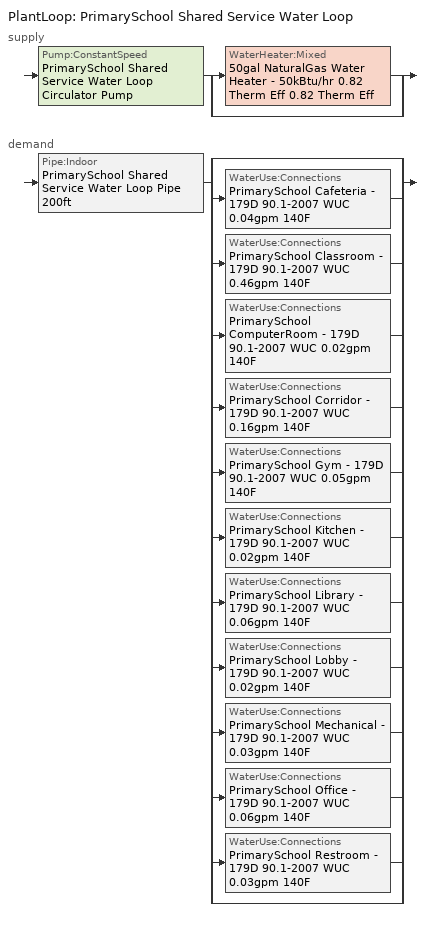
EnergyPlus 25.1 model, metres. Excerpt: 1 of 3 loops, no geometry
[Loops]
PlantLoop 'PrimarySchool Shared Service Water Loop'
 supply: Pump:ConstantSpeed 'PrimarySchool Shared Service Water Loop Circulator Pump' > split
  | WaterHeater:Mixed '50gal NaturalGas Water Heater - 50kBtu/hr 0.82 Therm Eff 0.82 Therm Eff'
  | bypass
 demand: Pipe:Indoor 'PrimarySchool Shared Service Water Loop Pipe 200ft' > split
  | bypass
  | WaterUse:Connections 'PrimarySchool Cafeteria - 179D 90.1-2007 WUC 0.04gpm 140F'
  | WaterUse:Connections 'PrimarySchool Classroom - 179D 90.1-2007 WUC 0.46gpm 140F'
  | WaterUse:Connections 'PrimarySchool ComputerRoom - 179D 90.1-2007 WUC 0.02gpm 140F'
  | WaterUse:Connections 'PrimarySchool Corridor - 179D 90.1-2007 WUC 0.16gpm 140F'
  | WaterUse:Connections 'PrimarySchool Gym - 179D 90.1-2007 WUC 0.05gpm 140F'
  | WaterUse:Connections 'PrimarySchool Kitchen - 179D 90.1-2007 WUC 0.02gpm 140F'
  | WaterUse:Connections 'PrimarySchool Library - 179D 90.1-2007 WUC 0.06gpm 140F'
  | WaterUse:Connections 'PrimarySchool Lobby - 179D 90.1-2007 WUC 0.02gpm 140F'
  | WaterUse:Connections 'PrimarySchool Mechanical - 179D 90.1-2007 WUC 0.03gpm 140F'
  | WaterUse:Connections 'PrimarySchool Office - 179D 90.1-2007 WUC 0.06gpm 140F'
  | WaterUse:Connections 'PrimarySchool Restroom - 179D 90.1-2007 WUC 0.03gpm 140F'
  | bypass
[Construction]
Copper pipe 0.75in type L with 0.5in fiberglass batt: Fiberglass batt 0.5in, Copper pipe 0.75in type L
[Material] Roughness=Smooth; Solar absorptance=0.7; Thermal absorptance=0.9; Visible absorptance=0.7
Name | Conductivity | Density | Specific heat | Thickness
Copper pipe 0.75in type L | 386 | 8906.27 | 385.1856 | 0.001143
Fiberglass batt 0.5in | 0.0663448 | 11.2129 | 837.36 | 0.0127
[Pipe:Indoor]
PrimarySchool Shared Service Water Loop Pipe 200ft: Ambient air velocity schedule=PrimarySchool Shared Service Water Loop Piping Air Velocity - 0.67mph; Ambient temperature schedule=Temporary Pipe Indoor Ambient Temp 86.4F; Construction=Copper pipe 0.75in type L with 0.5in fiberglass batt; Environment type=Schedule; Pipe inside diameter=0.019939; Pipe length=60.96
[PlantEquipmentList]
PrimarySchool Shared Service Water Loop Heating Equipment List: 50gal NaturalGas Water Heater - 50kBtu/hr 0.82 Therm Eff 0.82 Therm Eff, WaterHeater:Mixed
[PlantEquipmentOperation:HeatingLoad]
PrimarySchool Shared Service Water Loop Heating Operation Scheme: Load range 1 lower limit=0; Load range 1 upper limit=1e+09; Range 1 equipment list=PrimarySchool Shared Service Water Loop Heating Equipment List
[PlantEquipmentOperationSchemes]
PrimarySchool Shared Service Water Loop Operation Schemes: Control scheme 1=PrimarySchool Shared Service Water Loop Heating Operation Scheme; Control scheme 1 schedule=Always On Discrete
[PlantLoop]
PrimarySchool Shared Service Water Loop: Common pipe simulation=None; Fluid type=Water; Load distribution scheme=Optimal; Maximum loop flow rate=Autosize; Maximum loop temperature=60; Minimum loop flow rate=0; Minimum loop temperature=10; Plant equipment operation scheme=PrimarySchool Shared Service Water Loop Operation Schemes; Plant loop demand calculation scheme=SingleSetpoint; Plant loop volume=Autocalculate
[Pump:ConstantSpeed]
PrimarySchool Shared Service Water Loop Circulator Pump: Design electric power per unit flow rate=348701.1; Design flow rate=Autosize; Design power consumption=Autosize; Design power sizing method=PowerPerFlowPerPressure; Design pump head=29890.7; Design shaft power per unit flow rate per unit head=1.28205; End use subcategory=General; Fraction of motor inefficiencies to fluid stream=0; Motor efficiency=0.528571; Pump control type=Intermittent
[SetpointManager:Scheduled]
Service hot water setpoint manager: Control variable=Temperature; Schedule=Service Water Loop Temp - 140F; Setpoint node or nodelist=PrimarySchool Shared Service Water Loop Supply Outlet Node
[Sizing:Plant]
PrimarySchool Shared Service Water Loop: Coincident sizing factor mode=None; Design loop exit temperature=60; Loop design temperature difference=5; Loop type=Heating; Sizing option=NonCoincident; Zone timesteps in averaging window=1
[WaterHeater:Mixed]
50gal NaturalGas Water Heater - 50kBtu/hr 0.82 Therm Eff 0.82 Therm Eff: Ambient temperature indicator=Schedule; Ambient temperature schedule=Water Heater Ambient Temp Schedule 71.6F; Deadband temperature difference=2; End use subcategory=General; Heater control type=Cycle; Heater fuel type=NaturalGas; Heater ignition delay=0; Heater ignition minimum flow rate=0; Heater maximum capacity=14558.5; Heater thermal efficiency=0.82; Indirect water heating recovery time=1.5; Maximum temperature limit=60; Off cycle loss coefficient to ambient temperature=7.49595; Off cycle loss fraction to zone=1; Off cycle parasitic fuel consumption rate=0; Off cycle parasitic fuel type=NaturalGas; Off cycle parasitic heat fraction to tank=0; On cycle loss coefficient to ambient temperature=7.49595; On cycle loss fraction to zone=1; On cycle parasitic fuel consumption rate=0; On cycle parasitic fuel type=NaturalGas; On cycle parasitic heat fraction to tank=0; Setpoint temperature schedule=Service Water Loop Temp - 140F; Source side design flow rate=Autosize; Source side effectiveness=1; Source side flow control mode=IndirectHeatPrimarySetpoint; Tank volume=0.188042; Use side design flow rate=Autosize; Use side effectiveness=1
[WaterHeater:Sizing]
WaterHeater:Sizing 1: Design mode=PeakDraw; Nominal tank volume for autosizing plant connections=1; Time for tank recovery=0; Time storage can meet peak draw=0.538503; Waterheater=50gal NaturalGas Water Heater - 50kBtu/hr 0.82 Therm Eff 0.82 Therm Eff
[WaterUse:Connections] Drain water heat exchanger destination=Plant; Drain water heat exchanger type=None
Name | Water use equipment name 1
PrimarySchool Cafeteria - 179D 90.1-2007 WUC 0.04gpm 140F | PrimarySchool Cafeteria - 179D 90.1-2007 Service Water Use 0.04gpm 140F
PrimarySchool Classroom - 179D 90.1-2007 WUC 0.46gpm 140F | PrimarySchool Classroom - 179D 90.1-2007 Service Water Use 0.46gpm 140F
PrimarySchool ComputerRoom - 179D 90.1-2007 WUC 0.02gpm 140F | PrimarySchool ComputerRoom - 179D 90.1-2007 Service Water Use 0.02gpm 140F
PrimarySchool Corridor - 179D 90.1-2007 WUC 0.16gpm 140F | PrimarySchool Corridor - 179D 90.1-2007 Service Water Use 0.16gpm 140F
PrimarySchool Gym - 179D 90.1-2007 WUC 0.05gpm 140F | PrimarySchool Gym - 179D 90.1-2007 Service Water Use 0.05gpm 140F
PrimarySchool Kitchen - 179D 90.1-2007 WUC 0.02gpm 140F | PrimarySchool Kitchen - 179D 90.1-2007 Service Water Use 0.02gpm 140F
PrimarySchool Library - 179D 90.1-2007 WUC 0.06gpm 140F | PrimarySchool Library - 179D 90.1-2007 Service Water Use 0.06gpm 140F
PrimarySchool Lobby - 179D 90.1-2007 WUC 0.02gpm 140F | PrimarySchool Lobby - 179D 90.1-2007 Service Water Use 0.02gpm 140F
PrimarySchool Mechanical - 179D 90.1-2007 WUC 0.03gpm 140F | PrimarySchool Mechanical - 179D 90.1-2007 Service Water Use 0.03gpm 140F
PrimarySchool Office - 179D 90.1-2007 WUC 0.06gpm 140F | PrimarySchool Office - 179D 90.1-2007 Service Water Use 0.06gpm 140F
PrimarySchool Restroom - 179D 90.1-2007 WUC 0.03gpm 140F | PrimarySchool Restroom - 179D 90.1-2007 Service Water Use 0.03gpm 140F
[WaterUse:Equipment] End use subcategory=General; Flow rate fraction schedule=SchoolPrimary_SWH_Sch; Latent fraction schedule=Fraction Latent - 0.05; Sensible fraction schedule=Fraction Sensible - 0.2; Target temperature schedule=Mixed Water At Faucet Temp - 140F
Name | Peak flow rate
PrimarySchool Cafeteria - 179D 90.1-2007 Service Water Use 0.04gpm 140F | 2.74505e-06
PrimarySchool Classroom - 179D 90.1-2007 Service Water Use 0.46gpm 140F | 2.87272e-05
PrimarySchool ComputerRoom - 179D 90.1-2007 Service Water Use 0.02gpm 140F | 1.41448e-06
PrimarySchool Corridor - 179D 90.1-2007 Service Water Use 0.16gpm 140F | 9.7875e-06
PrimarySchool Gym - 179D 90.1-2007 Service Water Use 0.05gpm 140F | 3.11666e-06
PrimarySchool Kitchen - 179D 90.1-2007 Service Water Use 0.02gpm 140F | 1.46243e-06
PrimarySchool Library - 179D 90.1-2007 Service Water Use 0.06gpm 140F | 3.48226e-06
PrimarySchool Lobby - 179D 90.1-2007 Service Water Use 0.02gpm 140F | 1.4924e-06
PrimarySchool Mechanical - 179D 90.1-2007 Service Water Use 0.03gpm 140F | 2.19964e-06
PrimarySchool Office - 179D 90.1-2007 Service Water Use 0.06gpm 140F | 3.84787e-06
PrimarySchool Restroom - 179D 90.1-2007 Service Water Use 0.03gpm 140F | 1.66022e-06
[Schedule:Constant]
Name | Hourly value
Always On Discrete | 1
Temporary Pipe Indoor Ambient Temp 86.4F | 30.2
[Schedule:Day:Interval]
Fraction Latent - 0.05 Default: 24:00, 0.05, No
Fraction Sensible - 0.2 Default: 24:00, 0.2, No
Mixed Water At Faucet Temp - 140F Default; Service Water Loop Temp - 140F Default: 24:00, 60, No
PrimarySchool Shared Service Water Loop Piping Air Velocity - 0.67mph Default: 24:00, 0.3, No
Schedule Day 12; SchoolPrimary_SWH_Sch Wknd Day: 24:00, 0, No
SchoolPrimary_SWH_Sch Summer Design Day; SchoolPrimary_SWH_Sch Winter Design Day; SchoolPrimary_SWH_Sch Wkdy Day; SchoolPrimary_SWH_Sch Wkdy Day 2: 08:00, 0, 09:00, 0.34, 10:00, 0.6, 11:00, 0.63, 12:00, 0.72, 13:00, 0.79, 14:00, 0.83, 15:00, 0.61, 16:00, 0.65, 18:00, 0.1, 19:00, 0.19, 20:00, 0.25, 24:00, 0, No
SchoolPrimary_SWH_Sch Wkdy Day 1: 08:00, 0, 18:00, 0.1, 19:00, 0.19, 20:00, 0.25, 24:00, 0, No
Water Heater Ambient Temp Schedule 71.6F Default: 24:00, 22, No
[Schedule:Week:Daily]
Fraction Latent - 0.05 Week Rule - Jan1-Dec31: Fraction Latent - 0.05 Default, Fraction Latent - 0.05 Default, Fraction Latent - 0.05 Default, Fraction Latent - 0.05 Default, Fraction Latent - 0.05 Default, Fraction Latent - 0.05 Default, Fraction Latent - 0.05 Default, Fraction Latent - 0.05 Default, Fraction Latent - 0.05 Default, Fraction Latent - 0.05 Default, Fraction Latent - 0.05 Default, Fraction Latent - 0.05 Default
Fraction Sensible - 0.2 Week Rule - Jan1-Dec31: Fraction Sensible - 0.2 Default, Fraction Sensible - 0.2 Default, Fraction Sensible - 0.2 Default, Fraction Sensible - 0.2 Default, Fraction Sensible - 0.2 Default, Fraction Sensible - 0.2 Default, Fraction Sensible - 0.2 Default, Fraction Sensible - 0.2 Default, Fraction Sensible - 0.2 Default, Fraction Sensible - 0.2 Default, Fraction Sensible - 0.2 Default, Fraction Sensible - 0.2 Default
Mixed Water At Faucet Temp - 140F Week Rule - Jan1-Dec31: Mixed Water At Faucet Temp - 140F Default, Mixed Water At Faucet Temp - 140F Default, Mixed Water At Faucet Temp - 140F Default, Mixed Water At Faucet Temp - 140F Default, Mixed Water At Faucet Temp - 140F Default, Mixed Water At Faucet Temp - 140F Default, Mixed Water At Faucet Temp - 140F Default, Mixed Water At Faucet Temp - 140F Default, Mixed Water At Faucet Temp - 140F Default, Mixed Water At Faucet Temp - 140F Default, Mixed Water At Faucet Temp - 140F Default, Mixed Water At Faucet Temp - 140F Default
PrimarySchool Shared Service Water Loop Piping Air Velocity - 0.67mph Week Rule - Jan1-Dec31: PrimarySchool Shared Service Water Loop Piping Air Velocity - 0.67mph Default, PrimarySchool Shared Service Water Loop Piping Air Velocity - 0.67mph Default, PrimarySchool Shared Service Water Loop Piping Air Velocity - 0.67mph Default, PrimarySchool Shared Service Water Loop Piping Air Velocity - 0.67mph Default, PrimarySchool Shared Service Water Loop Piping Air Velocity - 0.67mph Default, PrimarySchool Shared Service Water Loop Piping Air Velocity - 0.67mph Default, PrimarySchool Shared Service Water Loop Piping Air Velocity - 0.67mph Default, PrimarySchool Shared Service Water Loop Piping Air Velocity - 0.67mph Default, PrimarySchool Shared Service Water Loop Piping Air Velocity - 0.67mph Default, PrimarySchool Shared Service Water Loop Piping Air Velocity - 0.67mph Default, PrimarySchool Shared Service Water Loop Piping Air Velocity - 0.67mph Default, PrimarySchool Shared Service Water Loop Piping Air Velocity - 0.67mph Default
SchoolPrimary_SWH_Sch Week Rule - Jan1-Jan3: SchoolPrimary_SWH_Sch Wkdy Day, SchoolPrimary_SWH_Sch Wkdy Day, SchoolPrimary_SWH_Sch Wkdy Day, SchoolPrimary_SWH_Sch Wkdy Day, SchoolPrimary_SWH_Sch Wkdy Day, SchoolPrimary_SWH_Sch Wkdy Day, SchoolPrimary_SWH_Sch Wknd Day, Schedule Day 12, SchoolPrimary_SWH_Sch Summer Design Day, SchoolPrimary_SWH_Sch Winter Design Day, Schedule Day 12, Schedule Day 12
SchoolPrimary_SWH_Sch Week Rule - Jan4-Jun13: SchoolPrimary_SWH_Sch Wknd Day, SchoolPrimary_SWH_Sch Wkdy Day, SchoolPrimary_SWH_Sch Wkdy Day, SchoolPrimary_SWH_Sch Wkdy Day, SchoolPrimary_SWH_Sch Wkdy Day, SchoolPrimary_SWH_Sch Wkdy Day, SchoolPrimary_SWH_Sch Wknd Day, Schedule Day 12, SchoolPrimary_SWH_Sch Summer Design Day, SchoolPrimary_SWH_Sch Winter Design Day, Schedule Day 12, Schedule Day 12
SchoolPrimary_SWH_Sch Week Rule - Jun14-Jun20: SchoolPrimary_SWH_Sch Wknd Day, SchoolPrimary_SWH_Sch Wkdy Day, SchoolPrimary_SWH_Sch Wkdy Day 1, SchoolPrimary_SWH_Sch Wkdy Day 1, SchoolPrimary_SWH_Sch Wkdy Day 1, SchoolPrimary_SWH_Sch Wkdy Day 1, SchoolPrimary_SWH_Sch Wknd Day, Schedule Day 12, SchoolPrimary_SWH_Sch Summer Design Day, SchoolPrimary_SWH_Sch Winter Design Day, Schedule Day 12, Schedule Day 12
SchoolPrimary_SWH_Sch Week Rule - Jun21-Sep12: SchoolPrimary_SWH_Sch Wknd Day, SchoolPrimary_SWH_Sch Wkdy Day 1, SchoolPrimary_SWH_Sch Wkdy Day 1, SchoolPrimary_SWH_Sch Wkdy Day 1, SchoolPrimary_SWH_Sch Wkdy Day 1, SchoolPrimary_SWH_Sch Wkdy Day 1, SchoolPrimary_SWH_Sch Wknd Day, Schedule Day 12, SchoolPrimary_SWH_Sch Summer Design Day, SchoolPrimary_SWH_Sch Winter Design Day, Schedule Day 12, Schedule Day 12
SchoolPrimary_SWH_Sch Week Rule - Sep13-Sep19: SchoolPrimary_SWH_Sch Wknd Day, SchoolPrimary_SWH_Sch Wkdy Day 1, SchoolPrimary_SWH_Sch Wkdy Day 1, SchoolPrimary_SWH_Sch Wkdy Day 2, SchoolPrimary_SWH_Sch Wkdy Day 2, SchoolPrimary_SWH_Sch Wkdy Day 2, SchoolPrimary_SWH_Sch Wknd Day, Schedule Day 12, SchoolPrimary_SWH_Sch Summer Design Day, SchoolPrimary_SWH_Sch Winter Design Day, Schedule Day 12, Schedule Day 12
SchoolPrimary_SWH_Sch Week Rule - Sep20-Dec31: SchoolPrimary_SWH_Sch Wknd Day, SchoolPrimary_SWH_Sch Wkdy Day 2, SchoolPrimary_SWH_Sch Wkdy Day 2, SchoolPrimary_SWH_Sch Wkdy Day 2, SchoolPrimary_SWH_Sch Wkdy Day 2, SchoolPrimary_SWH_Sch Wkdy Day 2, SchoolPrimary_SWH_Sch Wknd Day, Schedule Day 12, SchoolPrimary_SWH_Sch Summer Design Day, SchoolPrimary_SWH_Sch Winter Design Day, Schedule Day 12, Schedule Day 12
Service Water Loop Temp - 140F Week Rule - Jan1-Dec31: Service Water Loop Temp - 140F Default, Service Water Loop Temp - 140F Default, Service Water Loop Temp - 140F Default, Service Water Loop Temp - 140F Default, Service Water Loop Temp - 140F Default, Service Water Loop Temp - 140F Default, Service Water Loop Temp - 140F Default, Service Water Loop Temp - 140F Default, Service Water Loop Temp - 140F Default, Service Water Loop Temp - 140F Default, Service Water Loop Temp - 140F Default, Service Water Loop Temp - 140F Default
Water Heater Ambient Temp Schedule 71.6F Week Rule - Jan1-Dec31: Water Heater Ambient Temp Schedule 71.6F Default, Water Heater Ambient Temp Schedule 71.6F Default, Water Heater Ambient Temp Schedule 71.6F Default, Water Heater Ambient Temp Schedule 71.6F Default, Water Heater Ambient Temp Schedule 71.6F Default, Water Heater Ambient Temp Schedule 71.6F Default, Water Heater Ambient Temp Schedule 71.6F Default, Water Heater Ambient Temp Schedule 71.6F Default, Water Heater Ambient Temp Schedule 71.6F Default, Water Heater Ambient Temp Schedule 71.6F Default, Water Heater Ambient Temp Schedule 71.6F Default, Water Heater Ambient Temp Schedule 71.6F Default
[Schedule:Year]
Fraction Latent - 0.05: Fraction Latent - 0.05 Week Rule - Jan1-Dec31, 1, 1, 12, 31
Fraction Sensible - 0.2: Fraction Sensible - 0.2 Week Rule - Jan1-Dec31, 1, 1, 12, 31
Mixed Water At Faucet Temp - 140F: Mixed Water At Faucet Temp - 140F Week Rule - Jan1-Dec31, 1, 1, 12, 31
PrimarySchool Shared Service Water Loop Piping Air Velocity - 0.67mph: PrimarySchool Shared Service Water Loop Piping Air Velocity - 0.67mph Week Rule - Jan1-Dec31, 1, 1, 12, 31
SchoolPrimary_SWH_Sch: SchoolPrimary_SWH_Sch Week Rule - Jan1-Jan3, 1, 1, 1, 3, SchoolPrimary_SWH_Sch Week Rule - Jan4-Jun13, 1, 4, 6, 13, SchoolPrimary_SWH_Sch Week Rule - Jun14-Jun20, 6, 14, 6, 20, SchoolPrimary_SWH_Sch Week Rule - Jun21-Sep12, 6, 21, 9, 12, SchoolPrimary_SWH_Sch Week Rule - Sep13-Sep19, 9, 13, 9, 19, SchoolPrimary_SWH_Sch Week Rule - Sep20-Dec31, 9, 20, 12, 31
Service Water Loop Temp - 140F: Service Water Loop Temp - 140F Week Rule - Jan1-Dec31, 1, 1, 12, 31
Water Heater Ambient Temp Schedule 71.6F: Water Heater Ambient Temp Schedule 71.6F Week Rule - Jan1-Dec31, 1, 1, 12, 31
